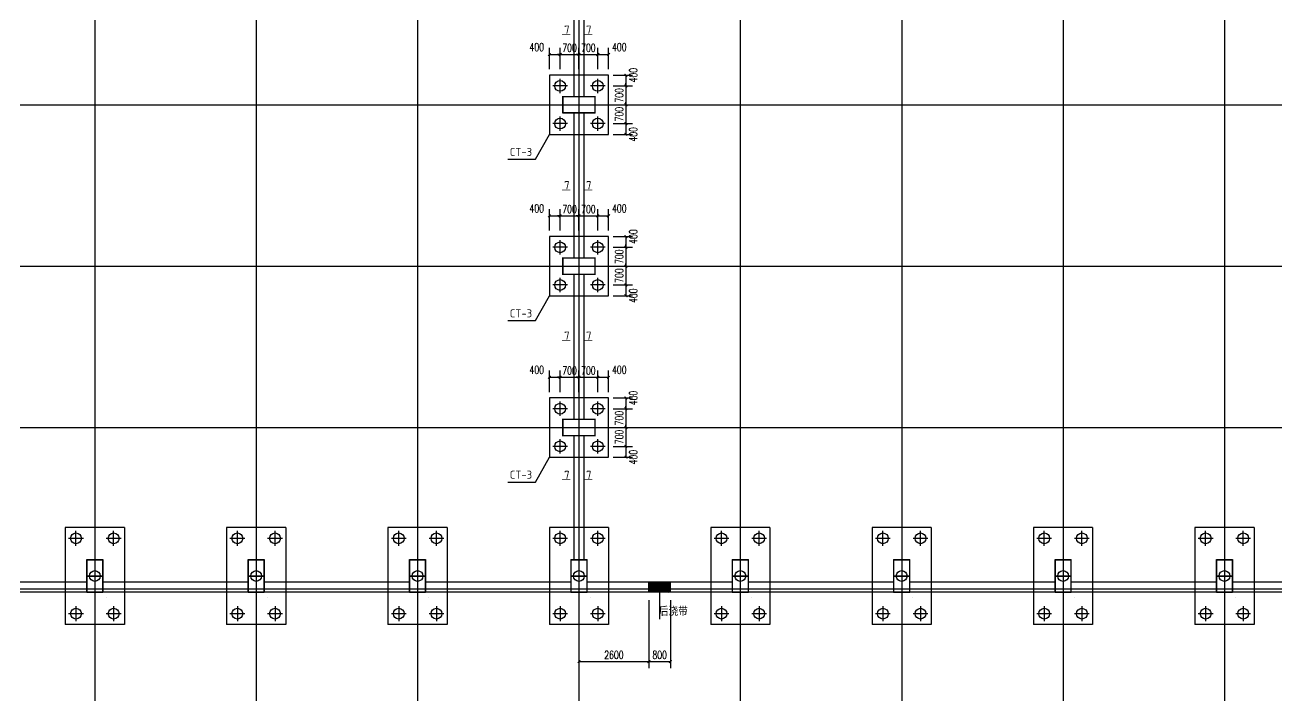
# Model space of a CAD drawing. Extents: x -73672 to 366960, y -527333 to 140666.
# Drawn here: x 66865 to 113412, y -5351 to 19591 of the extents above; entities that cross this region are included whole.
import ezdxf
from ezdxf.enums import TextEntityAlignment as Align

# ---------------------------------------------------------------- set-up
doc = ezdxf.new("R2010")
doc.units = 0
doc.header["$LTSCALE"] = 1000
doc.header["$MEASUREMENT"] = 0
for name, color, linetype in [('AXIS', 3, 'Continuous'), ('COLUMN', 9, 'Continuous'), ('E_WINDOW', 4, 'Continuous'), ('NUM', 3, 'Continuous'), ('TEXT', 3, 'Continuous'), ('WALL', 9, 'Continuous'), ('建-尺寸', 3, 'Continuous')]:
    doc.layers.add(name, color=color, linetype=linetype)
doc.styles.add('A-DIM_T3', font='SIMPLEX', dxfattribs={"width": 0.705882, "bigfont": 'GBCBIG'})
doc.styles.add('TSSD_Norm', font='Tssdeng.shx', dxfattribs={"bigfont": 'hztxt.shx'})
doc.dimstyles.new('A-DIM-100', dxfattribs={"dimtxt": 297.5, "dimasz": 100, "dimexe": 250, "dimexo": 300, "dimgap": 100, "dimtad": 1, "dimdec": 0, "dimzin": 0, "dimdsep": 46, "dimtxsty": 'A-DIM_T3', "dimblk": 'ARCHTICK', "dimcen": 0.09, "dimclrt": 7, "dimazin": 2, "dimtfac": 1, "dimtdec": 0, "dimtix": 1, "dimtmove": 2, "dimatfit": 3, "dimfxl": 0, "dimtolj": 1, "dimtzin": 0, "dimarcsym": 0})

# ---------------------------------------------------------------- blocks, each defined once
blk = doc.blocks.new('_reinbk')
blk.add_line((0, 0), (0, 0))
blk = doc.blocks.new('_ArchTick')
at = {"color": 0, "linetype": 'ByBlock', "const_width": 0.4}
blk.add_lwpolyline([(-0.5, -0.5), (0.5, 0.5)], dxfattribs=at)
blk = doc.blocks.new('*D9164')
at = {"layer": 'Defpoints', "color": 0}
for p in [(87460, -1493), (90060, -1493), (90060, -4073)]:
    blk.add_point(p, dxfattribs=at)
at = {"layer": '建-尺寸', "color": 0, "lineweight": -2}
for p, q in [((87460, -1793), (87460, -4323)), ((90060, -1793), (90060, -4323)), ((87460, -4073), (90060, -4073))]:
    blk.add_line(p, q, dxfattribs=at)
at = {"layer": '建-尺寸', "color": 0, "linetype": 'ByBlock', "lineweight": -2, "xscale": 100, "yscale": 100, "zscale": 100, "rotation": 180}
blk.add_blockref('_ArchTick', (87460, -4073), dxfattribs=at)
at = {"layer": '建-尺寸', "color": 0, "linetype": 'ByBlock', "lineweight": -2, "xscale": 100, "yscale": 100, "zscale": 100}
blk.add_blockref('_ArchTick', (90060, -4073), dxfattribs=at)
at = {"layer": '建-尺寸', "color": 7, "insert": (88760, -3824), "char_height": 297.5, "attachment_point": 5, "style": 'A-DIM_T3'}
blk.add_mtext('\\A1;2600', dxfattribs=at)
blk = doc.blocks.new('*D9165')
at = {"layer": 'Defpoints', "color": 0}
for p in [(90060, -1493), (90860, -1493), (90860, -4073)]:
    blk.add_point(p, dxfattribs=at)
at = {"layer": '建-尺寸', "color": 0, "lineweight": -2}
for p, q in [((90060, -1793), (90060, -4323)), ((90860, -1793), (90860, -4323)), ((90060, -4073), (90860, -4073))]:
    blk.add_line(p, q, dxfattribs=at)
at = {"layer": '建-尺寸', "color": 0, "linetype": 'ByBlock', "lineweight": -2, "xscale": 100, "yscale": 100, "zscale": 100, "rotation": 180}
blk.add_blockref('_ArchTick', (90060, -4073), dxfattribs=at)
at = {"layer": '建-尺寸', "color": 0, "linetype": 'ByBlock', "lineweight": -2, "xscale": 100, "yscale": 100, "zscale": 100}
blk.add_blockref('_ArchTick', (90860, -4073), dxfattribs=at)
at = {"layer": '建-尺寸', "color": 7, "insert": (90460, -3824), "char_height": 297.5, "attachment_point": 5, "style": 'A-DIM_T3'}
blk.add_mtext('\\A1;800', dxfattribs=at)
blk = doc.blocks.new('*D9217')
at = {"layer": 'Defpoints', "color": 0}
for p in [(88428, 17727), (88428, 17327), (89206, 17327)]:
    blk.add_point(p, dxfattribs=at)
at = {"layer": '建-尺寸', "color": 0, "lineweight": -2}
for p, q in [((88728, 17727), (89456, 17727)), ((89206, 17727), (89206, 17327)), ((88728, 17327), (89456, 17327))]:
    blk.add_line(p, q, dxfattribs=at)
at = {"layer": '建-尺寸', "color": 0, "linetype": 'ByBlock', "lineweight": -2, "xscale": 100, "yscale": 100, "zscale": 100}
for p, rotation in [((89206, 17727), 90), ((89206, 17327), 270)]:
    blk.add_blockref('_ArchTick', p, dxfattribs=dict(at, rotation=rotation))
at = {"layer": '建-尺寸', "color": 7, "insert": (89481, 17727), "char_height": 297.5, "attachment_point": 5, "rotation": 90, "style": 'A-DIM_T3'}
blk.add_mtext('\\A1;400', dxfattribs=at)
blk = doc.blocks.new('*D9218')
at = {"layer": 'Defpoints', "color": 0}
for p in [(88428, 17327), (88428, 16627), (89206, 16627)]:
    blk.add_point(p, dxfattribs=at)
at = {"layer": '建-尺寸', "color": 0, "lineweight": -2}
for p, q in [((88728, 17327), (89456, 17327)), ((89206, 17327), (89206, 17427)), ((89206, 17327), (89206, 16627)), ((88728, 16627), (89456, 16627)), ((89206, 16627), (89206, 16527))]:
    blk.add_line(p, q, dxfattribs=at)
at = {"layer": '建-尺寸', "color": 0, "linetype": 'ByBlock', "lineweight": -2, "xscale": 100, "yscale": 100, "zscale": 100}
for p, rotation in [((89206, 17327), 270), ((89206, 16627), 90)]:
    blk.add_blockref('_ArchTick', p, dxfattribs=dict(at, rotation=rotation))
at = {"layer": '建-尺寸', "color": 7, "insert": (88957, 16977), "char_height": 297.5, "attachment_point": 5, "rotation": 90, "style": 'A-DIM_T3'}
blk.add_mtext('\\A1;700', dxfattribs=at)
blk = doc.blocks.new('*D9219')
at = {"layer": 'Defpoints', "color": 0}
for p in [(88428, 16627), (88428, 15927), (89206, 15927)]:
    blk.add_point(p, dxfattribs=at)
at = {"layer": '建-尺寸', "color": 0, "lineweight": -2}
for p, q in [((88728, 16627), (89456, 16627)), ((89206, 16627), (89206, 16727)), ((89206, 16627), (89206, 15927)), ((88728, 15927), (89456, 15927)), ((89206, 15927), (89206, 15827))]:
    blk.add_line(p, q, dxfattribs=at)
at = {"layer": '建-尺寸', "color": 0, "linetype": 'ByBlock', "lineweight": -2, "xscale": 100, "yscale": 100, "zscale": 100}
for p, rotation in [((89206, 16627), 270), ((89206, 15927), 90)]:
    blk.add_blockref('_ArchTick', p, dxfattribs=dict(at, rotation=rotation))
at = {"layer": '建-尺寸', "color": 7, "insert": (88957, 16277), "char_height": 297.5, "attachment_point": 5, "rotation": 90, "style": 'A-DIM_T3'}
blk.add_mtext('\\A1;700', dxfattribs=at)
blk = doc.blocks.new('*D9220')
at = {"layer": 'Defpoints', "color": 0}
for p in [(88428, 15927), (88428, 15527), (89206, 15527)]:
    blk.add_point(p, dxfattribs=at)
at = {"layer": '建-尺寸', "color": 0, "lineweight": -2}
for p, q in [((88728, 15927), (89456, 15927)), ((89206, 15927), (89206, 15527)), ((88728, 15527), (89456, 15527))]:
    blk.add_line(p, q, dxfattribs=at)
at = {"layer": '建-尺寸', "color": 0, "linetype": 'ByBlock', "lineweight": -2, "xscale": 100, "yscale": 100, "zscale": 100}
for p, rotation in [((89206, 15927), 90), ((89206, 15527), 270)]:
    blk.add_blockref('_ArchTick', p, dxfattribs=dict(at, rotation=rotation))
at = {"layer": '建-尺寸', "color": 7, "insert": (89481, 15527), "char_height": 297.5, "attachment_point": 5, "rotation": 90, "style": 'A-DIM_T3'}
blk.add_mtext('\\A1;400', dxfattribs=at)
blk = doc.blocks.new('*D9221')
at = {"layer": 'Defpoints', "color": 0}
for p in [(88428, 11727), (88428, 11327), (89206, 11327)]:
    blk.add_point(p, dxfattribs=at)
at = {"layer": '建-尺寸', "color": 0, "lineweight": -2}
for p, q in [((88728, 11727), (89456, 11727)), ((89206, 11727), (89206, 11327)), ((88728, 11327), (89456, 11327))]:
    blk.add_line(p, q, dxfattribs=at)
at = {"layer": '建-尺寸', "color": 0, "linetype": 'ByBlock', "lineweight": -2, "xscale": 100, "yscale": 100, "zscale": 100}
for p, rotation in [((89206, 11727), 90), ((89206, 11327), 270)]:
    blk.add_blockref('_ArchTick', p, dxfattribs=dict(at, rotation=rotation))
at = {"layer": '建-尺寸', "color": 7, "insert": (89481, 11727), "char_height": 297.5, "attachment_point": 5, "rotation": 90, "style": 'A-DIM_T3'}
blk.add_mtext('\\A1;400', dxfattribs=at)
blk = doc.blocks.new('*D9222')
at = {"layer": 'Defpoints', "color": 0}
for p in [(88428, 11327), (88428, 10627), (89206, 10627)]:
    blk.add_point(p, dxfattribs=at)
at = {"layer": '建-尺寸', "color": 0, "lineweight": -2}
for p, q in [((88728, 11327), (89456, 11327)), ((89206, 11327), (89206, 11427)), ((89206, 11327), (89206, 10627)), ((88728, 10627), (89456, 10627)), ((89206, 10627), (89206, 10527))]:
    blk.add_line(p, q, dxfattribs=at)
at = {"layer": '建-尺寸', "color": 0, "linetype": 'ByBlock', "lineweight": -2, "xscale": 100, "yscale": 100, "zscale": 100}
for p, rotation in [((89206, 11327), 270), ((89206, 10627), 90)]:
    blk.add_blockref('_ArchTick', p, dxfattribs=dict(at, rotation=rotation))
at = {"layer": '建-尺寸', "color": 7, "insert": (88957, 10977), "char_height": 297.5, "attachment_point": 5, "rotation": 90, "style": 'A-DIM_T3'}
blk.add_mtext('\\A1;700', dxfattribs=at)
blk = doc.blocks.new('*D9223')
at = {"layer": 'Defpoints', "color": 0}
for p in [(88428, 10627), (88428, 9927), (89206, 9927)]:
    blk.add_point(p, dxfattribs=at)
at = {"layer": '建-尺寸', "color": 0, "lineweight": -2}
for p, q in [((89206, 10627), (89206, 10727)), ((88728, 10627), (89456, 10627)), ((89206, 10627), (89206, 9927)), ((88728, 9927), (89456, 9927)), ((89206, 9927), (89206, 9827))]:
    blk.add_line(p, q, dxfattribs=at)
at = {"layer": '建-尺寸', "color": 0, "linetype": 'ByBlock', "lineweight": -2, "xscale": 100, "yscale": 100, "zscale": 100}
for p, rotation in [((89206, 10627), 270), ((89206, 9927), 90)]:
    blk.add_blockref('_ArchTick', p, dxfattribs=dict(at, rotation=rotation))
at = {"layer": '建-尺寸', "color": 7, "insert": (88957, 10277), "char_height": 297.5, "attachment_point": 5, "rotation": 90, "style": 'A-DIM_T3'}
blk.add_mtext('\\A1;700', dxfattribs=at)
blk = doc.blocks.new('*D9224')
at = {"layer": 'Defpoints', "color": 0}
for p in [(88428, 9927), (88428, 9527), (89206, 9527)]:
    blk.add_point(p, dxfattribs=at)
at = {"layer": '建-尺寸', "color": 0, "lineweight": -2}
for p, q in [((88728, 9927), (89456, 9927)), ((89206, 9927), (89206, 9527)), ((88728, 9527), (89456, 9527))]:
    blk.add_line(p, q, dxfattribs=at)
at = {"layer": '建-尺寸', "color": 0, "linetype": 'ByBlock', "lineweight": -2, "xscale": 100, "yscale": 100, "zscale": 100}
for p, rotation in [((89206, 9927), 90), ((89206, 9527), 270)]:
    blk.add_blockref('_ArchTick', p, dxfattribs=dict(at, rotation=rotation))
at = {"layer": '建-尺寸', "color": 7, "insert": (89481, 9527), "char_height": 297.5, "attachment_point": 5, "rotation": 90, "style": 'A-DIM_T3'}
blk.add_mtext('\\A1;400', dxfattribs=at)
blk = doc.blocks.new('*D9225')
at = {"layer": 'Defpoints', "color": 0}
for p in [(88428, 5727), (88428, 5327), (89206, 5327)]:
    blk.add_point(p, dxfattribs=at)
at = {"layer": '建-尺寸', "color": 0, "lineweight": -2}
for p, q in [((88728, 5727), (89456, 5727)), ((89206, 5727), (89206, 5327)), ((88728, 5327), (89456, 5327))]:
    blk.add_line(p, q, dxfattribs=at)
at = {"layer": '建-尺寸', "color": 0, "linetype": 'ByBlock', "lineweight": -2, "xscale": 100, "yscale": 100, "zscale": 100}
for p, rotation in [((89206, 5727), 90), ((89206, 5327), 270)]:
    blk.add_blockref('_ArchTick', p, dxfattribs=dict(at, rotation=rotation))
at = {"layer": '建-尺寸', "color": 7, "insert": (89481, 5727), "char_height": 297.5, "attachment_point": 5, "rotation": 90, "style": 'A-DIM_T3'}
blk.add_mtext('\\A1;400', dxfattribs=at)
blk = doc.blocks.new('*D9226')
at = {"layer": 'Defpoints', "color": 0}
for p in [(88428, 5327), (88428, 4627), (89206, 4627)]:
    blk.add_point(p, dxfattribs=at)
at = {"layer": '建-尺寸', "color": 0, "lineweight": -2}
for p, q in [((88728, 5327), (89456, 5327)), ((89206, 5327), (89206, 5427)), ((89206, 5327), (89206, 4627)), ((88728, 4627), (89456, 4627)), ((89206, 4627), (89206, 4527))]:
    blk.add_line(p, q, dxfattribs=at)
at = {"layer": '建-尺寸', "color": 0, "linetype": 'ByBlock', "lineweight": -2, "xscale": 100, "yscale": 100, "zscale": 100}
for p, rotation in [((89206, 5327), 270), ((89206, 4627), 90)]:
    blk.add_blockref('_ArchTick', p, dxfattribs=dict(at, rotation=rotation))
at = {"layer": '建-尺寸', "color": 7, "insert": (88957, 4977), "char_height": 297.5, "attachment_point": 5, "rotation": 90, "style": 'A-DIM_T3'}
blk.add_mtext('\\A1;700', dxfattribs=at)
blk = doc.blocks.new('*D9227')
at = {"layer": 'Defpoints', "color": 0}
for p in [(88428, 4627), (88428, 3927), (89206, 3927)]:
    blk.add_point(p, dxfattribs=at)
at = {"layer": '建-尺寸', "color": 0, "lineweight": -2}
for p, q in [((89206, 4627), (89206, 4727)), ((88728, 4627), (89456, 4627)), ((89206, 4627), (89206, 3927)), ((88728, 3927), (89456, 3927)), ((89206, 3927), (89206, 3827))]:
    blk.add_line(p, q, dxfattribs=at)
at = {"layer": '建-尺寸', "color": 0, "linetype": 'ByBlock', "lineweight": -2, "xscale": 100, "yscale": 100, "zscale": 100}
for p, rotation in [((89206, 4627), 270), ((89206, 3927), 90)]:
    blk.add_blockref('_ArchTick', p, dxfattribs=dict(at, rotation=rotation))
at = {"layer": '建-尺寸', "color": 7, "insert": (88957, 4277), "char_height": 297.5, "attachment_point": 5, "rotation": 90, "style": 'A-DIM_T3'}
blk.add_mtext('\\A1;700', dxfattribs=at)
blk = doc.blocks.new('*D9228')
at = {"layer": 'Defpoints', "color": 0}
for p in [(88428, 3927), (88428, 3527), (89206, 3527)]:
    blk.add_point(p, dxfattribs=at)
at = {"layer": '建-尺寸', "color": 0, "lineweight": -2}
for p, q in [((88728, 3927), (89456, 3927)), ((89206, 3927), (89206, 3527)), ((88728, 3527), (89456, 3527))]:
    blk.add_line(p, q, dxfattribs=at)
at = {"layer": '建-尺寸', "color": 0, "linetype": 'ByBlock', "lineweight": -2, "xscale": 100, "yscale": 100, "zscale": 100}
for p, rotation in [((89206, 3927), 90), ((89206, 3527), 270)]:
    blk.add_blockref('_ArchTick', p, dxfattribs=dict(at, rotation=rotation))
at = {"layer": '建-尺寸', "color": 7, "insert": (89481, 3527), "char_height": 297.5, "attachment_point": 5, "rotation": 90, "style": 'A-DIM_T3'}
blk.add_mtext('\\A1;400', dxfattribs=at)
blk = doc.blocks.new('*D9352')
at = {"layer": 'Defpoints', "color": 0}
for p in [(86760, 18497), (86360, 17647), (86760, 17647)]:
    blk.add_point(p, dxfattribs=at)
at = {"layer": '建-尺寸', "color": 0, "lineweight": -2}
for p, q in [((86360, 17947), (86360, 18747)), ((86760, 17947), (86760, 18747)), ((86360, 18497), (86760, 18497))]:
    blk.add_line(p, q, dxfattribs=at)
at = {"layer": '建-尺寸', "color": 0, "linetype": 'ByBlock', "lineweight": -2, "xscale": 100, "yscale": 100, "zscale": 100, "rotation": 180}
blk.add_blockref('_ArchTick', (86360, 18497), dxfattribs=at)
at = {"layer": '建-尺寸', "color": 0, "linetype": 'ByBlock', "lineweight": -2, "xscale": 100, "yscale": 100, "zscale": 100}
blk.add_blockref('_ArchTick', (86760, 18497), dxfattribs=at)
at = {"layer": '建-尺寸', "color": 7, "insert": (85890, 18772), "char_height": 297.5, "attachment_point": 5, "style": 'A-DIM_T3'}
blk.add_mtext('\\A1;400', dxfattribs=at)
blk = doc.blocks.new('*D9353')
at = {"layer": 'Defpoints', "color": 0}
for p in [(87460, 18497), (86760, 17647), (87460, 17647)]:
    blk.add_point(p, dxfattribs=at)
at = {"layer": '建-尺寸', "color": 0, "lineweight": -2}
for p, q in [((86760, 17947), (86760, 18747)), ((87460, 17947), (87460, 18747)), ((86760, 18497), (86660, 18497)), ((86760, 18497), (87460, 18497)), ((87460, 18497), (87560, 18497))]:
    blk.add_line(p, q, dxfattribs=at)
at = {"layer": '建-尺寸', "color": 0, "linetype": 'ByBlock', "lineweight": -2, "xscale": 100, "yscale": 100, "zscale": 100}
blk.add_blockref('_ArchTick', (86760, 18497), dxfattribs=at)
at = {"layer": '建-尺寸', "color": 0, "linetype": 'ByBlock', "lineweight": -2, "xscale": 100, "yscale": 100, "zscale": 100, "rotation": 180}
blk.add_blockref('_ArchTick', (87460, 18497), dxfattribs=at)
at = {"layer": '建-尺寸', "color": 7, "insert": (87110, 18746), "char_height": 297.5, "attachment_point": 5, "style": 'A-DIM_T3'}
blk.add_mtext('\\A1;700', dxfattribs=at)
blk = doc.blocks.new('*D9354')
at = {"layer": 'Defpoints', "color": 0}
for p in [(88160, 18497), (87460, 17647), (88160, 17647)]:
    blk.add_point(p, dxfattribs=at)
at = {"layer": '建-尺寸', "color": 0, "lineweight": -2}
for p, q in [((87460, 17947), (87460, 18747)), ((88160, 17947), (88160, 18747)), ((87460, 18497), (87360, 18497)), ((87460, 18497), (88160, 18497)), ((88160, 18497), (88260, 18497))]:
    blk.add_line(p, q, dxfattribs=at)
at = {"layer": '建-尺寸', "color": 0, "linetype": 'ByBlock', "lineweight": -2, "xscale": 100, "yscale": 100, "zscale": 100}
blk.add_blockref('_ArchTick', (87460, 18497), dxfattribs=at)
at = {"layer": '建-尺寸', "color": 0, "linetype": 'ByBlock', "lineweight": -2, "xscale": 100, "yscale": 100, "zscale": 100, "rotation": 180}
blk.add_blockref('_ArchTick', (88160, 18497), dxfattribs=at)
at = {"layer": '建-尺寸', "color": 7, "insert": (87810, 18746), "char_height": 297.5, "attachment_point": 5, "style": 'A-DIM_T3'}
blk.add_mtext('\\A1;700', dxfattribs=at)
blk = doc.blocks.new('*D9355')
at = {"layer": 'Defpoints', "color": 0}
for p in [(88560, 18497), (88160, 17647), (88560, 17647)]:
    blk.add_point(p, dxfattribs=at)
at = {"layer": '建-尺寸', "color": 0, "lineweight": -2}
for p, q in [((88160, 17947), (88160, 18747)), ((88560, 17947), (88560, 18747)), ((88160, 18497), (88560, 18497))]:
    blk.add_line(p, q, dxfattribs=at)
at = {"layer": '建-尺寸', "color": 0, "linetype": 'ByBlock', "lineweight": -2, "xscale": 100, "yscale": 100, "zscale": 100, "rotation": 180}
blk.add_blockref('_ArchTick', (88160, 18497), dxfattribs=at)
at = {"layer": '建-尺寸', "color": 0, "linetype": 'ByBlock', "lineweight": -2, "xscale": 100, "yscale": 100, "zscale": 100}
blk.add_blockref('_ArchTick', (88560, 18497), dxfattribs=at)
at = {"layer": '建-尺寸', "color": 7, "insert": (88960, 18772), "char_height": 297.5, "attachment_point": 5, "style": 'A-DIM_T3'}
blk.add_mtext('\\A1;400', dxfattribs=at)
blk = doc.blocks.new('*D9356')
at = {"layer": 'Defpoints', "color": 0}
for p in [(86760, 12497), (86360, 11647), (86760, 11647)]:
    blk.add_point(p, dxfattribs=at)
at = {"layer": '建-尺寸', "color": 0, "lineweight": -2}
for p, q in [((86360, 11947), (86360, 12747)), ((86760, 11947), (86760, 12747)), ((86360, 12497), (86760, 12497))]:
    blk.add_line(p, q, dxfattribs=at)
at = {"layer": '建-尺寸', "color": 0, "linetype": 'ByBlock', "lineweight": -2, "xscale": 100, "yscale": 100, "zscale": 100, "rotation": 180}
blk.add_blockref('_ArchTick', (86360, 12497), dxfattribs=at)
at = {"layer": '建-尺寸', "color": 0, "linetype": 'ByBlock', "lineweight": -2, "xscale": 100, "yscale": 100, "zscale": 100}
blk.add_blockref('_ArchTick', (86760, 12497), dxfattribs=at)
at = {"layer": '建-尺寸', "color": 7, "insert": (85890, 12772), "char_height": 297.5, "attachment_point": 5, "style": 'A-DIM_T3'}
blk.add_mtext('\\A1;400', dxfattribs=at)
blk = doc.blocks.new('*D9357')
at = {"layer": 'Defpoints', "color": 0}
for p in [(87460, 12497), (86760, 11647), (87460, 11647)]:
    blk.add_point(p, dxfattribs=at)
at = {"layer": '建-尺寸', "color": 0, "lineweight": -2}
for p, q in [((86760, 11947), (86760, 12747)), ((87460, 11947), (87460, 12747)), ((86760, 12497), (86660, 12497)), ((86760, 12497), (87460, 12497)), ((87460, 12497), (87560, 12497))]:
    blk.add_line(p, q, dxfattribs=at)
at = {"layer": '建-尺寸', "color": 0, "linetype": 'ByBlock', "lineweight": -2, "xscale": 100, "yscale": 100, "zscale": 100}
blk.add_blockref('_ArchTick', (86760, 12497), dxfattribs=at)
at = {"layer": '建-尺寸', "color": 0, "linetype": 'ByBlock', "lineweight": -2, "xscale": 100, "yscale": 100, "zscale": 100, "rotation": 180}
blk.add_blockref('_ArchTick', (87460, 12497), dxfattribs=at)
at = {"layer": '建-尺寸', "color": 7, "insert": (87110, 12746), "char_height": 297.5, "attachment_point": 5, "style": 'A-DIM_T3'}
blk.add_mtext('\\A1;700', dxfattribs=at)
blk = doc.blocks.new('*D9358')
at = {"layer": 'Defpoints', "color": 0}
for p in [(88160, 12497), (87460, 11647), (88160, 11647)]:
    blk.add_point(p, dxfattribs=at)
at = {"layer": '建-尺寸', "color": 0, "lineweight": -2}
for p, q in [((87460, 11947), (87460, 12747)), ((88160, 11947), (88160, 12747)), ((87460, 12497), (87360, 12497)), ((87460, 12497), (88160, 12497)), ((88160, 12497), (88260, 12497))]:
    blk.add_line(p, q, dxfattribs=at)
at = {"layer": '建-尺寸', "color": 0, "linetype": 'ByBlock', "lineweight": -2, "xscale": 100, "yscale": 100, "zscale": 100}
blk.add_blockref('_ArchTick', (87460, 12497), dxfattribs=at)
at = {"layer": '建-尺寸', "color": 0, "linetype": 'ByBlock', "lineweight": -2, "xscale": 100, "yscale": 100, "zscale": 100, "rotation": 180}
blk.add_blockref('_ArchTick', (88160, 12497), dxfattribs=at)
at = {"layer": '建-尺寸', "color": 7, "insert": (87810, 12746), "char_height": 297.5, "attachment_point": 5, "style": 'A-DIM_T3'}
blk.add_mtext('\\A1;700', dxfattribs=at)
blk = doc.blocks.new('*D9359')
at = {"layer": 'Defpoints', "color": 0}
for p in [(88560, 12497), (88160, 11647), (88560, 11647)]:
    blk.add_point(p, dxfattribs=at)
at = {"layer": '建-尺寸', "color": 0, "lineweight": -2}
for p, q in [((88160, 11947), (88160, 12747)), ((88560, 11947), (88560, 12747)), ((88160, 12497), (88560, 12497))]:
    blk.add_line(p, q, dxfattribs=at)
at = {"layer": '建-尺寸', "color": 0, "linetype": 'ByBlock', "lineweight": -2, "xscale": 100, "yscale": 100, "zscale": 100, "rotation": 180}
blk.add_blockref('_ArchTick', (88160, 12497), dxfattribs=at)
at = {"layer": '建-尺寸', "color": 0, "linetype": 'ByBlock', "lineweight": -2, "xscale": 100, "yscale": 100, "zscale": 100}
blk.add_blockref('_ArchTick', (88560, 12497), dxfattribs=at)
at = {"layer": '建-尺寸', "color": 7, "insert": (88960, 12772), "char_height": 297.5, "attachment_point": 5, "style": 'A-DIM_T3'}
blk.add_mtext('\\A1;400', dxfattribs=at)
blk = doc.blocks.new('*D9360')
at = {"layer": 'Defpoints', "color": 0}
for p in [(86760, 6497), (86360, 5647), (86760, 5647)]:
    blk.add_point(p, dxfattribs=at)
at = {"layer": '建-尺寸', "color": 0, "lineweight": -2}
for p, q in [((86360, 5947), (86360, 6747)), ((86760, 5947), (86760, 6747)), ((86360, 6497), (86760, 6497))]:
    blk.add_line(p, q, dxfattribs=at)
at = {"layer": '建-尺寸', "color": 0, "linetype": 'ByBlock', "lineweight": -2, "xscale": 100, "yscale": 100, "zscale": 100, "rotation": 180}
blk.add_blockref('_ArchTick', (86360, 6497), dxfattribs=at)
at = {"layer": '建-尺寸', "color": 0, "linetype": 'ByBlock', "lineweight": -2, "xscale": 100, "yscale": 100, "zscale": 100}
blk.add_blockref('_ArchTick', (86760, 6497), dxfattribs=at)
at = {"layer": '建-尺寸', "color": 7, "insert": (85890, 6772), "char_height": 297.5, "attachment_point": 5, "style": 'A-DIM_T3'}
blk.add_mtext('\\A1;400', dxfattribs=at)
blk = doc.blocks.new('*D9361')
at = {"layer": 'Defpoints', "color": 0}
for p in [(87460, 6497), (86760, 5647), (87460, 5647)]:
    blk.add_point(p, dxfattribs=at)
at = {"layer": '建-尺寸', "color": 0, "lineweight": -2}
for p, q in [((86760, 5947), (86760, 6747)), ((87460, 5947), (87460, 6747)), ((86760, 6497), (86660, 6497)), ((86760, 6497), (87460, 6497)), ((87460, 6497), (87560, 6497))]:
    blk.add_line(p, q, dxfattribs=at)
at = {"layer": '建-尺寸', "color": 0, "linetype": 'ByBlock', "lineweight": -2, "xscale": 100, "yscale": 100, "zscale": 100}
blk.add_blockref('_ArchTick', (86760, 6497), dxfattribs=at)
at = {"layer": '建-尺寸', "color": 0, "linetype": 'ByBlock', "lineweight": -2, "xscale": 100, "yscale": 100, "zscale": 100, "rotation": 180}
blk.add_blockref('_ArchTick', (87460, 6497), dxfattribs=at)
at = {"layer": '建-尺寸', "color": 7, "insert": (87110, 6746), "char_height": 297.5, "attachment_point": 5, "style": 'A-DIM_T3'}
blk.add_mtext('\\A1;700', dxfattribs=at)
blk = doc.blocks.new('*D9362')
at = {"layer": 'Defpoints', "color": 0}
for p in [(88160, 6497), (87460, 5647), (88160, 5647)]:
    blk.add_point(p, dxfattribs=at)
at = {"layer": '建-尺寸', "color": 0, "lineweight": -2}
for p, q in [((87460, 5947), (87460, 6747)), ((88160, 5947), (88160, 6747)), ((87460, 6497), (87360, 6497)), ((87460, 6497), (88160, 6497)), ((88160, 6497), (88260, 6497))]:
    blk.add_line(p, q, dxfattribs=at)
at = {"layer": '建-尺寸', "color": 0, "linetype": 'ByBlock', "lineweight": -2, "xscale": 100, "yscale": 100, "zscale": 100}
blk.add_blockref('_ArchTick', (87460, 6497), dxfattribs=at)
at = {"layer": '建-尺寸', "color": 0, "linetype": 'ByBlock', "lineweight": -2, "xscale": 100, "yscale": 100, "zscale": 100, "rotation": 180}
blk.add_blockref('_ArchTick', (88160, 6497), dxfattribs=at)
at = {"layer": '建-尺寸', "color": 7, "insert": (87810, 6746), "char_height": 297.5, "attachment_point": 5, "style": 'A-DIM_T3'}
blk.add_mtext('\\A1;700', dxfattribs=at)
blk = doc.blocks.new('*D9363')
at = {"layer": 'Defpoints', "color": 0}
for p in [(88560, 6497), (88160, 5647), (88560, 5647)]:
    blk.add_point(p, dxfattribs=at)
at = {"layer": '建-尺寸', "color": 0, "lineweight": -2}
for p, q in [((88160, 5947), (88160, 6747)), ((88560, 5947), (88560, 6747)), ((88160, 6497), (88560, 6497))]:
    blk.add_line(p, q, dxfattribs=at)
at = {"layer": '建-尺寸', "color": 0, "linetype": 'ByBlock', "lineweight": -2, "xscale": 100, "yscale": 100, "zscale": 100, "rotation": 180}
blk.add_blockref('_ArchTick', (88160, 6497), dxfattribs=at)
at = {"layer": '建-尺寸', "color": 0, "linetype": 'ByBlock', "lineweight": -2, "xscale": 100, "yscale": 100, "zscale": 100}
blk.add_blockref('_ArchTick', (88560, 6497), dxfattribs=at)
at = {"layer": '建-尺寸', "color": 7, "insert": (88960, 6772), "char_height": 297.5, "attachment_point": 5, "style": 'A-DIM_T3'}
blk.add_mtext('\\A1;400', dxfattribs=at)

msp = doc.modelspace()

# ---------------------------------------------------------------- hatches: boundary and pattern name
h = msp.add_hatch()
h.set_pattern_fill('ANSI31', color=256, scale=25)
h.set_pattern_definition([(45, (166262.428, -118243.07), (-28.0633, 28.0633), [])])
h.paths.add_polyline_path([(90059.5, -1122.57), (90059.5, -1372.57), (90859.5, -1372.57), (90859.5, -1122.57)])
h.paths.add_polyline_path([(90859.5, -1492.57), (90859.5, -1372.57), (90059.5, -1372.57), (90059.5, -1492.57)])

# ---------------------------------------------------------------- linework, layer by layer
at = {"color": 1}
for p, q in [((69459.5, 48464.63), (69459.5, -12194.22)), ((75459.5, 48464.63), (75459.5, -12194.22)), ((81459.5, 48464.63), (81459.5, -12194.22)), ((87459.5, 48464.63), (87459.5, -12194.22)), ((93459.5, 48464.63), (93459.5, -12194.22)), ((99459.5, 48464.63), (99459.5, -12194.22)), ((105459.5, 48464.63), (105459.5, -12194.22)), ((111459.5, 48464.63), (111459.5, -12194.22)), ((12888.85, 16627.43), (131843.44, 16627.43)), ((12888.85, 10627.43), (131843.44, 10627.43)), ((12888.85, 4627.43), (131843.44, 4627.43)), ((13073.85, -1372.57), (131843.44, -1372.57))]:
    msp.add_line(p, q, dxfattribs=at)
at = {"color": 0}
for p, q in [((85849.75, 14602.43), (86359.5, 15527.43)), ((84818.38, 14602.43), (85849.75, 14602.43)), ((85849.75, 8602.43), (86359.5, 9527.43)), ((84818.38, 8602.43), (85849.75, 8602.43)), ((85849.75, 2602.43), (86359.5, 3527.43)), ((84818.38, 2602.43), (85849.75, 2602.43)), ((69159.5, -892.57), (69759.5, -892.57)), ((75159.5, -892.57), (75759.5, -892.57)), ((81159.5, -892.57), (81759.5, -892.57)), ((87159.5, -892.57), (87759.5, -892.57)), ((93159.5, -892.57), (93759.5, -892.57)), ((99159.5, -892.57), (99759.5, -892.57)), ((105159.5, -892.57), (105759.5, -892.57)), ((111159.5, -892.57), (111759.5, -892.57))]:
    msp.add_line(p, q, dxfattribs=at)
for p, q in [((90059.5, -1492.57), (90059.5, -1122.57)), ((90459.5, -1372.57), (90459.5, -2501.31)), ((90859.5, -1492.57), (90859.5, -1122.57))]:
    msp.add_line(p, q)
at = {"const_width": 20}
for points in [[(86823.47, 19243.34), (87142.84, 19243.34)], [(87639.05, 19243.34), (87958.42, 19243.34)], [(86823.47, 13460.54), (87142.84, 13460.54)], [(87639.05, 13460.54), (87958.42, 13460.54)], [(86823.47, 7867.88), (87142.84, 7867.88)], [(87639.05, 7867.88), (87958.42, 7867.88)], [(86823.47, 2691.42), (87142.84, 2691.42)], [(87639.05, 2691.42), (87958.42, 2691.42)]]:
    msp.add_lwpolyline(points, dxfattribs=at)
for points in [[(88559.5, 15527.43), (88559.5, 17727.43), (86359.5, 17727.43), (86359.5, 15527.43)], [(88559.5, 9527.43), (88559.5, 11727.43), (86359.5, 11727.43), (86359.5, 9527.43)], [(88559.5, 3527.43), (88559.5, 5727.43), (86359.5, 5727.43), (86359.5, 3527.43)]]:
    msp.add_lwpolyline(points, close=True)
at = {"color": 0, "const_width": 50}
for points in [[(88059.5, 16927.43), (86859.5, 16927.43), (86859.5, 16327.43), (88059.5, 16327.43), (88059.5, 16927.43)], [(88059.5, 10927.43), (86859.5, 10927.43), (86859.5, 10327.43), (88059.5, 10327.43), (88059.5, 10927.43)], [(88059.5, 4927.43), (86859.5, 4927.43), (86859.5, 4327.43), (88059.5, 4327.43), (88059.5, 4927.43)], [(69159.5, -292.57), (69159.5, -1492.57), (69759.5, -1492.57), (69759.5, -292.57), (69159.5, -292.57)], [(75159.5, -292.57), (75159.5, -1492.57), (75759.5, -1492.57), (75759.5, -292.57), (75159.5, -292.57)], [(81159.5, -292.57), (81159.5, -1492.57), (81759.5, -1492.57), (81759.5, -292.57), (81159.5, -292.57)], [(87159.5, -292.57), (87159.5, -1492.57), (87759.5, -1492.57), (87759.5, -292.57), (87159.5, -292.57)], [(93159.5, -292.57), (93159.5, -1492.57), (93759.5, -1492.57), (93759.5, -292.57), (93159.5, -292.57)], [(99159.5, -292.57), (99159.5, -1492.57), (99759.5, -1492.57), (99759.5, -292.57), (99159.5, -292.57)], [(105159.5, -292.57), (105159.5, -1492.57), (105759.5, -1492.57), (105759.5, -292.57), (105159.5, -292.57)], [(111159.5, -292.57), (111159.5, -1492.57), (111759.5, -1492.57), (111759.5, -292.57), (111159.5, -292.57)]]:
    msp.add_lwpolyline(points, dxfattribs=at)
at = {"layer": 'AXIS'}
for p, q in [((87033.82, 17327.43), (86485.18, 17327.43)), ((86759.5, 17058.62), (86759.5, 17596.25)), ((88433.82, 17327.43), (87885.18, 17327.43)), ((88159.5, 17058.62), (88159.5, 17596.25)), ((87033.82, 15927.43), (86485.18, 15927.43)), ((86759.5, 15658.62), (86759.5, 16196.25)), ((88433.82, 15927.43), (87885.18, 15927.43)), ((88159.5, 15658.62), (88159.5, 16196.25)), ((87033.82, 11327.43), (86485.18, 11327.43)), ((86759.5, 11058.62), (86759.5, 11596.25)), ((88433.82, 11327.43), (87885.18, 11327.43)), ((88159.5, 11058.62), (88159.5, 11596.25)), ((87033.82, 9927.43), (86485.18, 9927.43)), ((86759.5, 9658.62), (86759.5, 10196.25)), ((88433.82, 9927.43), (87885.18, 9927.43)), ((88159.5, 9658.62), (88159.5, 10196.25)), ((86759.5, 5058.62), (86759.5, 5596.25)), ((88159.5, 5058.62), (88159.5, 5596.25)), ((87033.82, 5327.43), (86485.18, 5327.43)), ((88433.82, 5327.43), (87885.18, 5327.43)), ((86759.5, 3658.62), (86759.5, 4196.25)), ((88159.5, 3658.62), (88159.5, 4196.25)), ((87033.82, 3927.43), (86485.18, 3927.43)), ((88433.82, 3927.43), (87885.18, 3927.43)), ((68359.61, 907.27), (68359.61, -2692.4)), ((70559.39, 907.27), (68359.61, 907.27)), ((69033.93, 507.27), (68485.29, 507.27)), ((68759.61, 232.95), (68759.61, 781.59)), ((70433.71, 507.27), (69885.07, 507.27)), ((70159.39, 232.95), (70159.39, 781.59)), ((70559.39, 907.27), (70559.39, -2692.4)), ((74359.61, 907.27), (74359.61, -2692.4)), ((76559.39, 907.27), (74359.61, 907.27)), ((75033.93, 507.27), (74485.29, 507.27)), ((74759.61, 232.95), (74759.61, 781.59)), ((76433.71, 507.27), (75885.07, 507.27)), ((76159.39, 232.95), (76159.39, 781.59)), ((76559.39, 907.27), (76559.39, -2692.4)), ((80359.61, 907.27), (80359.61, -2692.4)), ((82559.39, 907.27), (80359.61, 907.27)), ((81033.93, 507.27), (80485.29, 507.27)), ((80759.61, 232.95), (80759.61, 781.59)), ((82433.71, 507.27), (81885.07, 507.27)), ((82159.39, 232.95), (82159.39, 781.59)), ((82559.39, 907.27), (82559.39, -2692.4)), ((86359.61, 907.27), (86359.61, -2692.4)), ((88559.39, 907.27), (86359.61, 907.27)), ((87033.93, 507.27), (86485.29, 507.27)), ((86759.61, 232.95), (86759.61, 781.59)), ((88433.71, 507.27), (87885.07, 507.27)), ((88159.39, 232.95), (88159.39, 781.59)), ((88559.39, 907.27), (88559.39, -2692.4)), ((92359.61, 907.27), (92359.61, -2692.4)), ((94559.39, 907.27), (92359.61, 907.27)), ((93033.93, 507.27), (92485.29, 507.27)), ((92759.61, 232.95), (92759.61, 781.59)), ((94433.71, 507.27), (93885.07, 507.27)), ((94159.39, 232.95), (94159.39, 781.59)), ((94559.39, 907.27), (94559.39, -2692.4)), ((98359.61, 907.27), (98359.61, -2692.4)), ((100559.39, 907.27), (98359.61, 907.27)), ((99033.93, 507.27), (98485.29, 507.27)), ((98759.61, 232.95), (98759.61, 781.59)), ((100433.71, 507.27), (99885.07, 507.27)), ((100159.39, 232.95), (100159.39, 781.59)), ((100559.39, 907.27), (100559.39, -2692.4)), ((104359.61, 907.27), (104359.61, -2692.4)), ((106559.39, 907.27), (104359.61, 907.27)), ((105033.93, 507.27), (104485.29, 507.27)), ((104759.61, 232.95), (104759.61, 781.59)), ((106433.71, 507.27), (105885.07, 507.27)), ((106159.39, 232.95), (106159.39, 781.59)), ((106559.39, 907.27), (106559.39, -2692.4)), ((110359.61, 907.27), (110359.61, -2692.4)), ((112559.39, 907.27), (110359.61, 907.27)), ((111033.93, 507.27), (110485.29, 507.27)), ((110759.61, 232.95), (110759.61, 781.59)), ((112433.71, 507.27), (111885.07, 507.27)), ((112159.39, 232.95), (112159.39, 781.59)), ((112559.39, 907.27), (112559.39, -2692.4)), ((69728.32, -892.57), (69190.68, -892.57)), ((69459.5, -618.25), (69459.5, -1166.88)), ((75728.32, -892.57), (75190.68, -892.57)), ((75459.5, -618.25), (75459.5, -1166.88)), ((81728.32, -892.57), (81190.68, -892.57)), ((81459.5, -618.25), (81459.5, -1166.88)), ((87728.32, -892.57), (87190.68, -892.57)), ((87459.5, -618.25), (87459.5, -1166.88)), ((93728.32, -892.57), (93190.68, -892.57)), ((93459.5, -618.25), (93459.5, -1166.88)), ((99728.32, -892.57), (99190.68, -892.57)), ((99459.5, -618.25), (99459.5, -1166.88)), ((105728.32, -892.57), (105190.68, -892.57)), ((105459.5, -618.25), (105459.5, -1166.88)), ((111728.32, -892.57), (111190.68, -892.57)), ((111459.5, -618.25), (111459.5, -1166.88)), ((69033.93, -2292.4), (68485.29, -2292.4)), ((68759.61, -2018.09), (68759.61, -2566.72)), ((70433.71, -2292.4), (69885.07, -2292.4)), ((70159.39, -2018.09), (70159.39, -2566.72)), ((75033.93, -2292.4), (74485.29, -2292.4)), ((74759.61, -2018.09), (74759.61, -2566.72)), ((76433.71, -2292.4), (75885.07, -2292.4)), ((76159.39, -2018.09), (76159.39, -2566.72)), ((81033.93, -2292.4), (80485.29, -2292.4)), ((80759.61, -2018.09), (80759.61, -2566.72)), ((82433.71, -2292.4), (81885.07, -2292.4)), ((82159.39, -2018.09), (82159.39, -2566.72)), ((87033.93, -2292.4), (86485.29, -2292.4)), ((86759.61, -2018.09), (86759.61, -2566.72)), ((88433.71, -2292.4), (87885.07, -2292.4)), ((88159.39, -2018.09), (88159.39, -2566.72)), ((93033.93, -2292.4), (92485.29, -2292.4)), ((92759.61, -2018.09), (92759.61, -2566.72)), ((94433.71, -2292.4), (93885.07, -2292.4)), ((94159.39, -2018.09), (94159.39, -2566.72)), ((99033.93, -2292.4), (98485.29, -2292.4)), ((98759.61, -2018.09), (98759.61, -2566.72)), ((100433.71, -2292.4), (99885.07, -2292.4)), ((100159.39, -2018.09), (100159.39, -2566.72)), ((105033.93, -2292.4), (104485.29, -2292.4)), ((104759.61, -2018.09), (104759.61, -2566.72)), ((106433.71, -2292.4), (105885.07, -2292.4)), ((106159.39, -2018.09), (106159.39, -2566.72)), ((111033.93, -2292.4), (110485.29, -2292.4)), ((110759.61, -2018.09), (110759.61, -2566.72)), ((112433.71, -2292.4), (111885.07, -2292.4)), ((112159.39, -2018.09), (112159.39, -2566.72)), ((70559.39, -2692.4), (68359.61, -2692.4)), ((76559.39, -2692.4), (74359.61, -2692.4)), ((82559.39, -2692.4), (80359.61, -2692.4)), ((88559.39, -2692.4), (86359.61, -2692.4)), ((94559.39, -2692.4), (92359.61, -2692.4)), ((100559.39, -2692.4), (98359.61, -2692.4)), ((106559.39, -2692.4), (104359.61, -2692.4)), ((112559.39, -2692.4), (110359.61, -2692.4))]:
    msp.add_line(p, q, dxfattribs=at)
at = {"layer": 'COLUMN'}
for points in [[(88059.5, 16327.43), (88059.5, 16927.43), (86859.5, 16927.43), (86859.5, 16327.43)], [(88059.5, 10327.43), (88059.5, 10927.43), (86859.5, 10927.43), (86859.5, 10327.43)], [(88059.5, 4327.43), (88059.5, 4927.43), (86859.5, 4927.43), (86859.5, 4327.43)], [(69159.5, -1492.57), (69759.5, -1492.57), (69759.5, -292.57), (69159.5, -292.57)], [(75159.5, -1492.57), (75759.5, -1492.57), (75759.5, -292.57), (75159.5, -292.57)], [(81159.5, -1492.57), (81759.5, -1492.57), (81759.5, -292.57), (81159.5, -292.57)], [(87159.5, -1492.57), (87759.5, -1492.57), (87759.5, -292.57), (87159.5, -292.57)], [(93159.5, -1492.57), (93759.5, -1492.57), (93759.5, -292.57), (93159.5, -292.57)], [(99159.5, -1492.57), (99759.5, -1492.57), (99759.5, -292.57), (99159.5, -292.57)], [(105159.5, -1492.57), (105759.5, -1492.57), (105759.5, -292.57), (105159.5, -292.57)], [(111159.5, -1492.57), (111759.5, -1492.57), (111759.5, -292.57), (111159.5, -292.57)]]:
    msp.add_lwpolyline(points, close=True, dxfattribs=at)
at = {"layer": 'E_WINDOW'}
for centre in [(86759.5, 17327.43), (88159.5, 17327.43), (86759.5, 15927.43), (88159.5, 15927.43), (86759.5, 11327.43), (88159.5, 11327.43), (86759.5, 9927.43), (88159.5, 9927.43), (86759.5, 5327.43), (88159.5, 5327.43), (86759.5, 3927.43), (88159.5, 3927.43), (68759.61, 507.27), (70159.39, 507.27), (74759.61, 507.27), (76159.39, 507.27), (80759.61, 507.27), (82159.39, 507.27), (86759.61, 507.27), (88159.39, 507.27), (92759.61, 507.27), (94159.39, 507.27), (98759.61, 507.27), (100159.39, 507.27), (104759.61, 507.27), (106159.39, 507.27), (110759.61, 507.27), (112159.39, 507.27), (69459.5, -892.57), (75459.5, -892.57), (81459.5, -892.57), (87459.5, -892.57), (93459.5, -892.57), (99459.5, -892.57), (105459.5, -892.57), (111459.5, -892.57), (68759.61, -2292.4), (70159.39, -2292.4), (74759.61, -2292.4), (76159.39, -2292.4), (80759.61, -2292.4), (82159.39, -2292.4), (86759.61, -2292.4), (88159.39, -2292.4), (92759.61, -2292.4), (94159.39, -2292.4), (98759.61, -2292.4), (100159.39, -2292.4), (104759.61, -2292.4), (106159.39, -2292.4), (110759.61, -2292.4), (112159.39, -2292.4)]:
    msp.add_circle(centre, 200, dxfattribs=at)
at = {"layer": 'WALL'}
for p, q in [((87274.5, 22027.43), (87274.5, 16927.43)), ((87644.5, 22027.43), (87644.5, 16927.43)), ((87274.5, 16327.43), (87274.5, 10927.43)), ((87644.5, 16327.43), (87644.5, 10927.43)), ((87274.5, 10327.43), (87274.5, 4927.43)), ((87644.5, 10327.43), (87644.5, 4927.43)), ((87274.5, 4327.43), (87274.5, -292.57)), ((87644.5, 4327.43), (87644.5, -292.57)), ((69159.5, -1122.57), (63759.5, -1122.57)), ((75159.5, -1122.57), (69759.5, -1122.57)), ((81159.5, -1122.57), (75759.5, -1122.57)), ((87159.5, -1122.57), (81759.5, -1122.57)), ((93159.5, -1122.57), (87759.5, -1122.57)), ((99159.5, -1122.57), (93759.5, -1122.57)), ((105159.5, -1122.57), (99759.5, -1122.57)), ((111159.5, -1122.57), (105759.5, -1122.57)), ((117159.5, -1122.57), (111759.5, -1122.57)), ((69159.5, -1492.57), (63759.5, -1492.57)), ((75159.5, -1492.57), (69759.5, -1492.57)), ((81159.5, -1492.57), (75759.5, -1492.57)), ((87159.5, -1492.57), (81759.5, -1492.57)), ((93159.5, -1492.57), (87759.5, -1492.57)), ((99159.5, -1492.57), (93759.5, -1492.57)), ((105159.5, -1492.57), (99759.5, -1492.57)), ((111159.5, -1492.57), (105759.5, -1492.57)), ((117159.5, -1492.57), (111759.5, -1492.57))]:
    msp.add_line(p, q, dxfattribs=at)

# ---------------------------------------------------------------- block references
at = {"layer": 'TEXT', "xscale": 39.1883183999824, "yscale": 39.18831840000348, "zscale": 39.1883184, "rotation": 210.1413855520777}
for p in [(69875.88, -1708.65), (75875.88, -1708.65), (81875.88, -1708.65), (87875.88, -1708.65), (93875.88, -1708.65), (99875.88, -1708.65), (105875.88, -1708.65), (111875.88, -1708.65)]:
    msp.add_blockref('_reinbk', p, dxfattribs=at)

# ---------------------------------------------------------------- texts
at = {"layer": 'NUM', "style": 'TSSD_Norm'}
for s, p in [('7', (87012.36, 19269.97)), ('7', (87827.95, 19269.97)), ('CT-3', (85302.91, 14723.08)), ('7', (87012.36, 13487.18)), ('7', (87827.95, 13487.18)), ('CT-3', (85302.91, 8723.08)), ('7', (87012.36, 7894.51)), ('7', (87827.95, 7894.51)), ('CT-3', (85302.91, 2723.08)), ('7', (87012.36, 2718.06)), ('7', (87827.95, 2718.06)), ('后浇带', (90968.91, -2369.81))]:
    msp.add_text(s, height=300, dxfattribs=at).set_placement(p, align=Align.CENTER)

# ---------------------------------------------------------------- dimensions: what is measured, and where the dimension line sits
at = {"layer": '建-尺寸', "color": 0}
for base, p1, p2, angle, picture, middle in [((86759.5, 18497.41), (86359.5, 17647.35), (86759.5, 17647.35), 0, '*D9352', (85889.5, 18772.41)), ((88559.5, 18497.41), (88159.5, 17647.35), (88559.5, 17647.35), 0, '*D9355', (88959.5, 18772.41)), ((89205.67, 17327.43), (88428.09, 17727.43), (88428.09, 17327.43), 270, '*D9217', (89480.67, 17727.43)), ((89205.67, 15527.43), (88428.09, 15927.43), (88428.09, 15527.43), 270, '*D9220', (89480.67, 15527.43)), ((86759.5, 12497.41), (86359.5, 11647.35), (86759.5, 11647.35), 0, '*D9356', (85889.5, 12772.41)), ((88559.5, 12497.41), (88159.5, 11647.35), (88559.5, 11647.35), 0, '*D9359', (88959.5, 12772.41)), ((89205.67, 11327.43), (88428.09, 11727.43), (88428.09, 11327.43), 270, '*D9221', (89480.67, 11727.43)), ((89205.67, 9527.43), (88428.09, 9927.43), (88428.09, 9527.43), 270, '*D9224', (89480.67, 9527.43)), ((86759.5, 6497.41), (86359.5, 5647.35), (86759.5, 5647.35), 0, '*D9360', (85889.5, 6772.41)), ((88559.5, 6497.41), (88159.5, 5647.35), (88559.5, 5647.35), 0, '*D9363', (88959.5, 6772.41)), ((89205.67, 5327.43), (88428.09, 5727.43), (88428.09, 5327.43), 270, '*D9225', (89480.67, 5727.43)), ((89205.67, 3527.43), (88428.09, 3927.43), (88428.09, 3527.43), 270, '*D9228', (89480.67, 3527.43))]:
    dim = msp.add_linear_dim(base=base, p1=p1, p2=p2, angle=angle, dimstyle='A-DIM-100', dxfattribs=at)
    dim.commit()
    dim.dimension.update_dxf_attribs({"geometry": picture, "text_midpoint": middle, "dimtype": 161})
for p1, p2, distance, picture, middle in [((86759.5, 17647.35), (87459.5, 17647.35), 850.05, '*D9353', (87109.5, 18746.16)), ((87459.5, 17647.35), (88159.5, 17647.35), 850.05, '*D9354', (87809.5, 18746.16)), ((88428.09, 17327.43), (88428.09, 16627.43), 777.58, '*D9218', (88956.92, 16977.43)), ((88428.09, 16627.43), (88428.09, 15927.43), 777.58, '*D9219', (88956.92, 16277.43)), ((86759.5, 11647.35), (87459.5, 11647.35), 850.05, '*D9357', (87109.5, 12746.16)), ((87459.5, 11647.35), (88159.5, 11647.35), 850.05, '*D9358', (87809.5, 12746.16)), ((88428.09, 11327.43), (88428.09, 10627.43), 777.58, '*D9222', (88956.92, 10977.43)), ((88428.09, 10627.43), (88428.09, 9927.43), 777.58, '*D9223', (88956.92, 10277.43)), ((86759.5, 5647.35), (87459.5, 5647.35), 850.05, '*D9361', (87109.5, 6746.16)), ((87459.5, 5647.35), (88159.5, 5647.35), 850.05, '*D9362', (87809.5, 6746.16)), ((88428.09, 5327.43), (88428.09, 4627.43), 777.58, '*D9226', (88956.92, 4977.43)), ((88428.09, 4627.43), (88428.09, 3927.43), 777.58, '*D9227', (88956.92, 4277.43)), ((87459.5, -1492.57), (90059.5, -1492.57), -2580.55, '*D9164', (88759.5, -3824.36)), ((90059.5, -1492.57), (90859.5, -1492.57), -2580.55, '*D9165', (90459.5, -3824.36))]:
    dim = msp.add_aligned_dim(p1=p1, p2=p2, distance=distance, dimstyle='A-DIM-100', dxfattribs=at)
    dim.commit()
    dim.dimension.update_dxf_attribs({"geometry": picture, "text_midpoint": middle})

doc.saveas('drawing.dxf')
